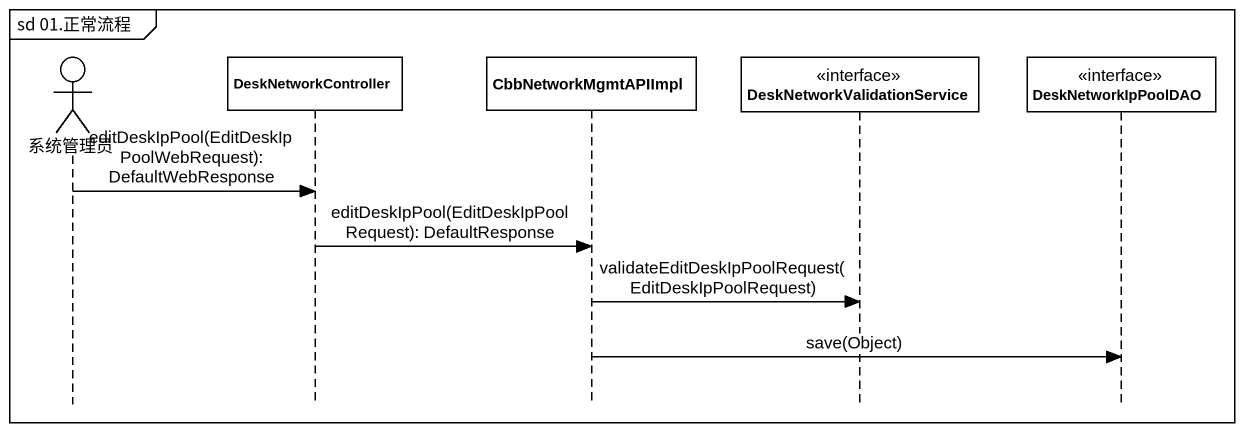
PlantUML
@startuml
mainframe sd 01.正常流程
hide footbox
actor 系统管理员
participant DeskNetworkController
participant CbbNetworkMgmtAPIImpl
participant DeskNetworkValidationService <<interface>>
participant DeskNetworkIpPoolDAO <<interface>>

系统管理员 -> DeskNetworkController : editDeskIpPool(EditDeskIpPoolWebRequest): DefaultWebResponse
DeskNetworkController -> CbbNetworkMgmtAPIImpl : editDeskIpPool(EditDeskIpPoolRequest): DefaultResponse
CbbNetworkMgmtAPIImpl -> DeskNetworkValidationService : validateEditDeskIpPoolRequest(EditDeskIpPoolRequest)
CbbNetworkMgmtAPIImpl -> DeskNetworkIpPoolDAO : save(Object)
@enduml
